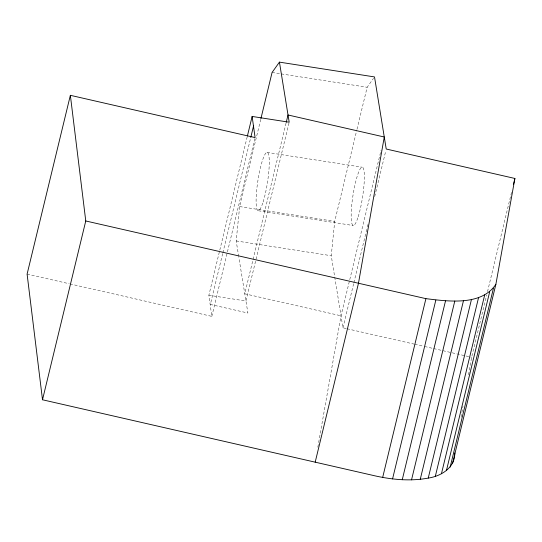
<?xml version="1.0" encoding="UTF-8"?>
<svg xmlns="http://www.w3.org/2000/svg" width="542" height="542" viewBox="0 0 542 542"><rect width="100%" height="100%" fill="white"/><g stroke="black" fill="none" stroke-linecap="round" stroke-linejoin="round"><path stroke-width="0.41" stroke-dasharray="2.71 2.03" d="M238.731 256.623L236.183 240.933L239.639 206.57L260.736 119.362M346.263 328.574L342.964 327.815L331.257 255.722L334.712 221.36L356.805 130.039M317.836 447.197L341.013 315.803L381.094 150.127M461.079 417.144L462.99 406.331M468.566 374.725L471.642 357.259L486.723 294.929M69.986 283.92L211.827 316.379L208.873 295.241L247.166 136.95M222.667 253.588L210.364 304.441L247.89 313.025L238.866 257.443M222.864 252.768L250.844 137.126M211.827 316.379L254.889 138.4M286.041 123.183L244.767 293.778L341.013 315.803M288.994 123.034L245.939 301.006L208.873 295.241M357.002 129.22L367.151 87.262L373.533 78.305M342.964 327.815L353.682 283.527M353.879 282.707L367.178 227.755M367.374 226.935L367.971 224.476M374.712 196.59L385.829 150.662M487.515 291.65L511.526 192.403M272.077 72.465L280.417 73.766M281.251 73.895L367.151 87.262M267.05 152.39L362.131 167.187M239.639 206.57L334.712 221.36M258.324 210.75L353.404 225.547M236.183 240.933L331.257 255.722M347.09 328.764L413.905 344.048M414.732 344.238L423.803 346.311M424.63 346.501L432.875 348.391M433.702 348.581L471.642 357.259M27.1 274.11L69.159 283.73M358.187 216.786A29.525 4.864 -81.2 0 0 363.262 168.101A29.525 4.864 -81.2 0 0 351.839 204.205A29.525 4.864 -81.2 0 0 358.187 216.786M263.114 201.99A29.525 4.864 -81.2 0 0 268.188 153.311A29.525 4.864 -81.2 0 0 256.766 189.415A29.525 4.864 -81.2 0 0 263.114 201.99"/><path stroke-width="0.81" d="M454.772 452.909C455.165 467.597 441.256 476.161 428.241 478.091C409.833 481.54 390.843 479.568 372.733 475.334L42.506 399.772L27.1 274.11L70.358 95.311L255.086 137.58L252.132 116.442L289.198 122.214L279.435 62.134L374.515 76.923L386.222 149.023L514.9 178.46L495.876 284.313L452.617 463.105M42.506 399.772L85.765 220.973L70.358 95.311M247.369 136.13L252.132 116.442M250.844 137.126L253.622 125.642M260.932 118.542L272.077 72.465L279.435 62.134M286.237 122.363L288.019 114.979L384.271 137.004L358.452 283.364L315.193 462.163M382.666 477.448L425.917 298.649C448.159 301.372 481.459 306.088 495.876 284.313M392.564 478.925L435.822 300.126M402.252 479.731L445.504 300.939M411.534 479.866L454.792 301.067M420.253 479.318L463.512 300.519M428.241 478.091L471.499 299.299M435.348 476.222L478.606 297.423M441.445 473.735L484.697 294.936M513.511 184.205L514.9 178.46M446.412 470.68L489.663 291.887M450.158 467.116L493.416 288.317M425.917 298.649L85.765 220.973"/></g></svg>
